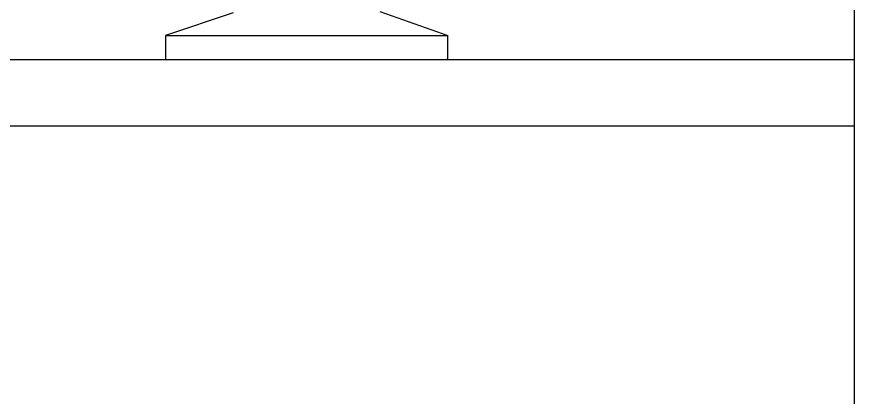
# Model space of a CAD drawing. Header units: millimetres. Extents: x 204800 to 233555, y -2285 to 8522.
# Drawn here: x 229010.9 to 229263, y 869.9 to 984.4 of the extents above; entities that cross this region are included whole.
import ezdxf

# ---------------------------------------------------------------- set-up
doc = ezdxf.new("R2010")
doc.units = ezdxf.units.MM
for name, color, linetype in [('DIM【标注】', 66, 'Continuous'), ('中线', 90, 'Continuous'), ('家具内线', 8, 'Continuous')]:
    doc.layers.add(name, color=color, linetype=linetype)

# ---------------------------------------------------------------- blocks, each defined once
blk = doc.blocks.new('MK-ZS-0300')
at = {"layer": '中线', "color": 251}
for p, q in [((68371.07, 4886.62, 1341.12), (68350.66, 4879.75, 1341.12)), ((68415.26, 4886.95, 1341.12), (68435.67, 4879.75, 1341.12)), ((68350.66, 4879.75, 1341.12), (68350.66, 4872.55, 1341.12)), ((68435.67, 4872.55, 1341.12), (68435.67, 4879.75, 1341.12)), ((68350.66, 4872.55, 1341.12), (68435.67, 4872.55, 1341.12))]:
    blk.add_line(p, q, dxfattribs=at)
at = {"layer": '家具内线', "color": 251, "ltscale": 500}
blk.add_line((68350.66, 4879.75, 1341.12), (68435.67, 4879.75, 1341.12), dxfattribs=at)

msp = doc.modelspace()

# ---------------------------------------------------------------- linework, layer by layer
at = {"layer": 'DIM【标注】', "color": 4, "ltscale": 6}
for p, q in [((229263.01, 1931.57), (229263.01, 551.57)), ((228883.01, 971.57), (229263.01, 971.57)), ((228883.01, 951.57), (229263.01, 951.57))]:
    msp.add_line(p, q, dxfattribs=at)

# ---------------------------------------------------------------- block references
msp.add_blockref('MK-ZS-0300', (160704.94, -3900.98, -1341.12), dxfattribs=at)

doc.saveas('drawing.dxf')
